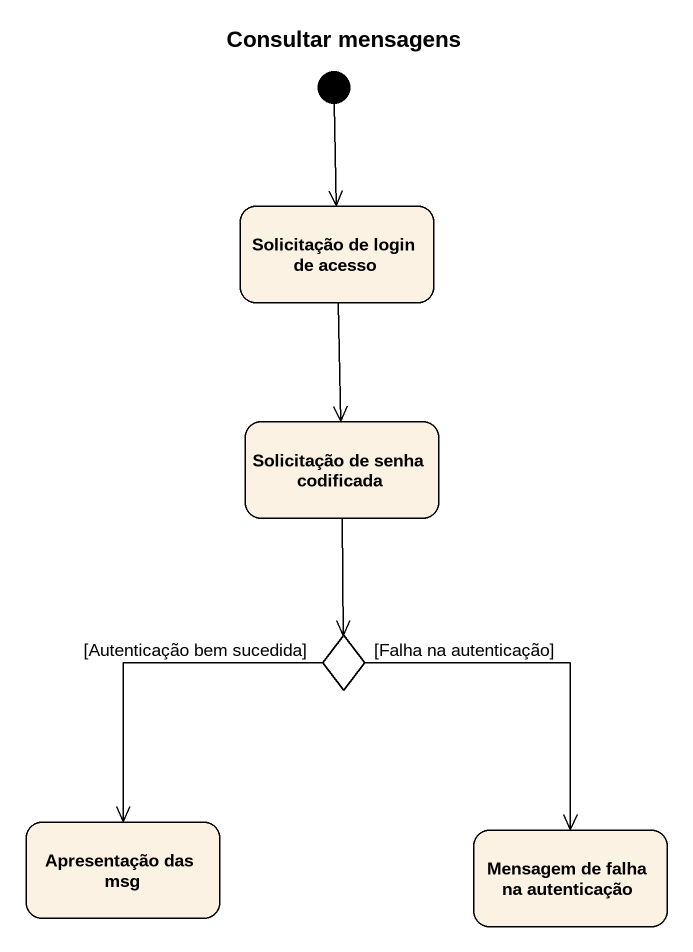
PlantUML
@startuml
title Consultar mensagens
hide empty description
state "Solicitação de login de acesso" as Solicitação_de_login_de
state "Solicitação de senha codificada" as Solicitação_de_senha
state choice1 <<choice>>
state "Apresentação das msg" as Apresentação_das_msg
state "Mensagem de falha na autenticação" as Mensagem_de_falha_na
[*] --> Solicitação_de_login_de
Solicitação_de_login_de --> Solicitação_de_senha
Solicitação_de_senha --> choice1
choice1 --> Apresentação_das_msg : [Autenticação bem sucedida]
choice1 --> Mensagem_de_falha_na : [Falha na autenticação]
@enduml
